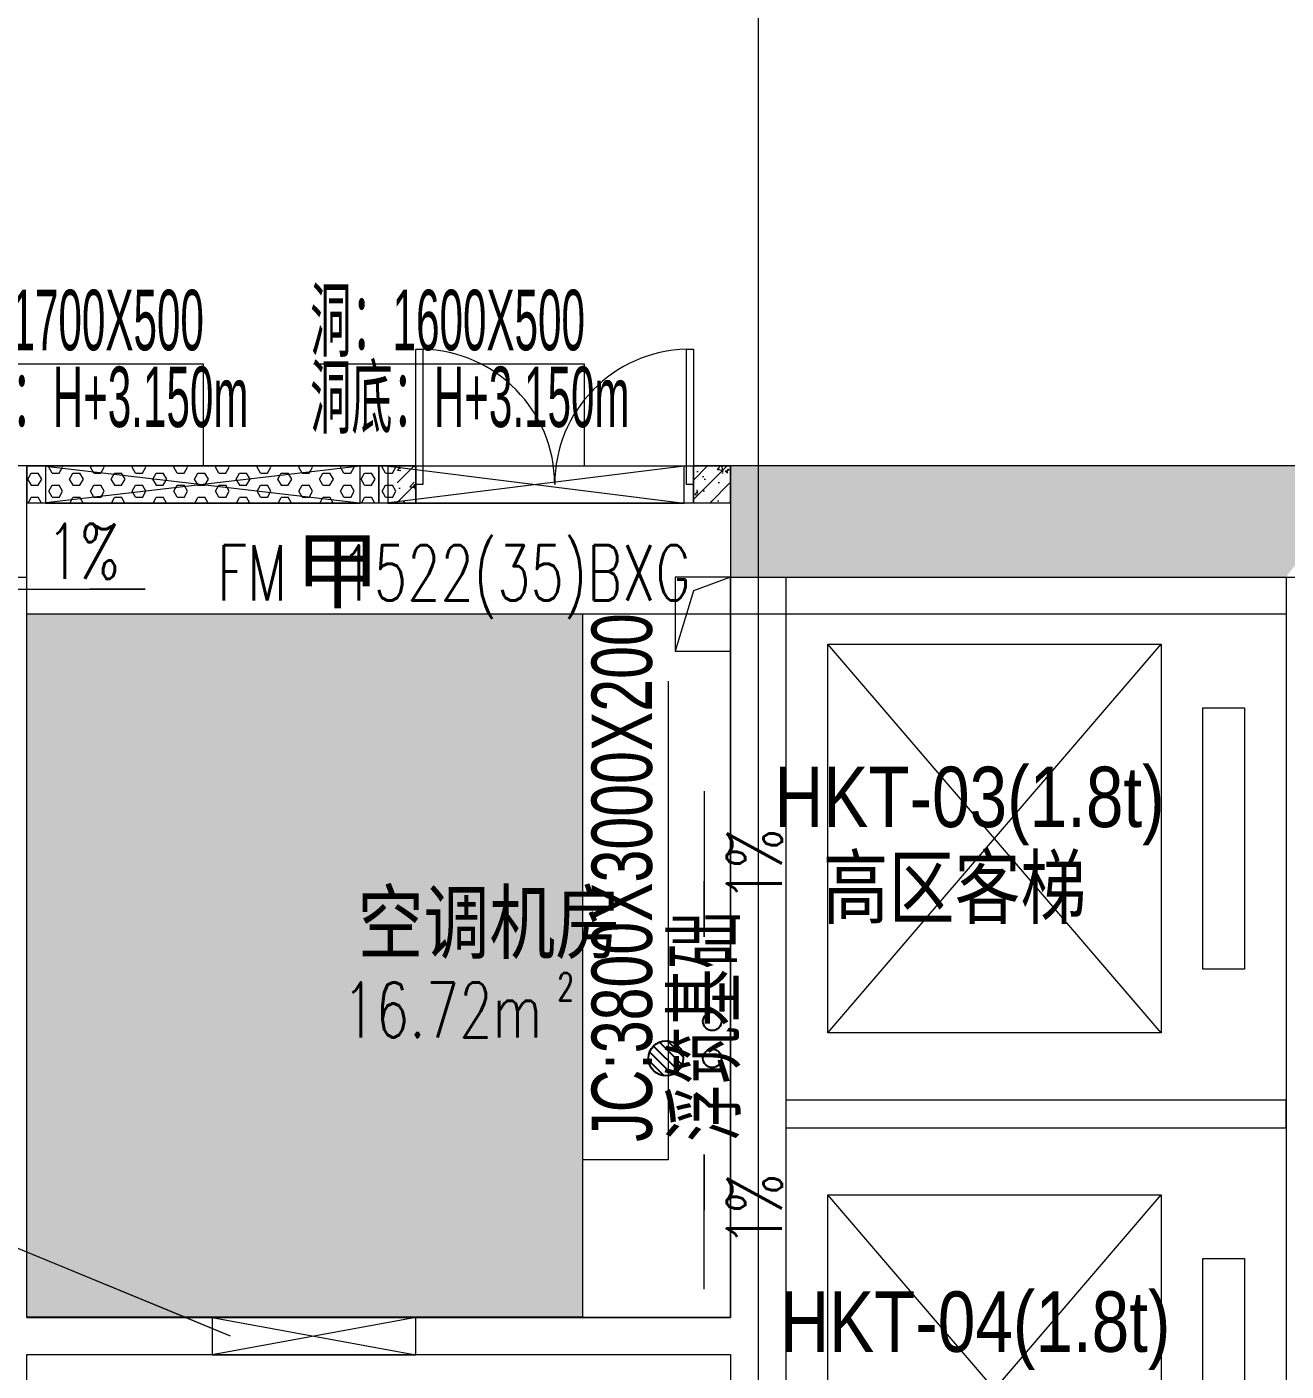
# Model space of a CAD drawing. Header units: millimetres. Extents: x 8533 to 398112, y -117646 to 105276.
# Drawn here: x 103723 to 110523, y 59453 to 66714 of the extents above; entities that cross this region are included whole.
import ezdxf

# ---------------------------------------------------------------- set-up
doc = ezdxf.new("R2010")
doc.units = ezdxf.units.MM
doc.linetypes.add('IMPORT-A-D0TE-BF$0$DOTE', pattern=[0])
for name, color, linetype, lineweight in [('A-D0TE-BF$0$A-Axis-GRID', 1, 'IMPORT-A-D0TE-BF$0$DOTE', 13), ('A-wall-10_12F$0$A-wall-ARCH', 7, 'Continuous', 13), ('A-wall-10_12F$0$A-wall-COL', 30, 'Continuous', 13), ('A-wall-10_12F$0$DIM_SYMB', 3, 'Continuous', 13), ('A-wall-10_12F$0$DOOR_FIRE', 4, 'Continuous', 13), ('A-wall-10_12F$0$DOOR_FIRE_TEXT', 7, 'Continuous', 13), ('A-wall-10_12F$0$EVTR', 2, 'Continuous', 13), ('A-wall-10_12F$0$PUB_HATCH', 8, 'Continuous', 13), ('A-wall-10_12F$0$PUB_TEXT', 7, 'Continuous', 13), ('A-wall-10_12F$0$SPACE', 7, 'Continuous', 13), ('A-wall-10_12F$0$Z-预制内隔墙条板-ZGJZKXYJY_CABR_-KJFZZX-ZZR', 251, 'Continuous', 13), ('A-wall-10_12F$0$预制外墙构造柱', 251, 'Continuous', 13), ('E-LD-10_18F$0$E-留洞提资', 1, 'Continuous', 13), ('H-TJ-10F$0$H-COM', 250, 'Continuous', 18), ('H-TJ-10F$0$H-SBJCBZ', 7, 'Continuous', 13), ('H-TJ-10F$0$H-TZ-JZLD', 211, 'Continuous', 13), ('H-TJ-10F$0$H-TZ-JZLDBZ', 4, 'Continuous', 13), ('H-TJ-10F$0$H-基础', 8, 'Continuous', 13), ('P-XHS-10F$0$PTA-JS给水立管3区', 90, 'Continuous', 25), ('P-XHS-10F$0$PTA-PS排水地漏', 10, 'Continuous', 25), ('P-XHS-10F$0$PTA-PS重力废水立管', 21, 'Continuous', 25), ('wall-10_12F$0$S-wall', 31, 'Continuous', 13), ('塔楼建筑图10F_dwg', 8, 'Continuous', 13)]:
    doc.layers.add(name, color=color, linetype=linetype, lineweight=lineweight)
doc.styles.add('Arial', font='arial.ttf', dxfattribs={"width": 0.7, "height": 326.200771})
doc.styles.add('Arial_2', font='arial.ttf', dxfattribs={"width": 0.5, "height": 326.200771})
doc.styles.add('Arial_5', font='arial.ttf', dxfattribs={"width": 0.8, "height": 326.200771})
doc.styles.add('Simplex', font='simplex_.ttf', dxfattribs={"width": 0.705882, "height": 297.5})
doc.styles.add('Simplex_3', font='simplex_.ttf', dxfattribs={"height": 337.588652})
doc.styles.add('Simplex_5', font='simplex_.ttf', dxfattribs={"width": 0.705882, "height": 148.75})

# ---------------------------------------------------------------- blocks, each defined once
blk = doc.blocks.new('塔楼建筑图10F_dwg_A-D0TE-BF-1959636-10F_ARC_46_000_')
at = {"layer": 'A-D0TE-BF$0$A-Axis-GRID', "linetype": 'Continuous'}
for p, q in [((20550, 800), (20550, 12239.4)), ((20550, 200), (20550, 800)), ((20550, -5600), (20550, 200)), ((19599.5, 0), (16599.5, 0)), ((23400, 0), (19599.5, 0))]:
    blk.add_line(p, q, dxfattribs=at)
blk = doc.blocks.new('塔楼建筑图10F_dwg__U134-1959653-10F_ARC_46_000_')
at = {"layer": 'H-TJ-10F$0$H-TZ-JZLD'}
blk.add_line((0, 550), (200, -550), dxfattribs=at)
at = {"layer": 'H-TJ-10F$0$H-TZ-JZLD', "flags": 128}
blk.add_lwpolyline([(0, -550), (200, -550), (200, 550), (0, 550), (0, -550), (200, 550)], dxfattribs=at)
blk = doc.blocks.new('塔楼建筑图10F_dwg__U135-1959654-10F_ARC_46_000_')
at = {"layer": 'H-TJ-10F$0$H-TZ-JZLD'}
for p, q in [((0, 850), (199.6, -846.5)), ((199.6, 846.5), (200, 850)), ((200, -850), (200, 850)), ((0, -850), (199.6, -850)), ((199.6, -846.5), (200, -850))]:
    blk.add_line(p, q, dxfattribs=at)
at = {"layer": 'H-TJ-10F$0$H-TZ-JZLD', "flags": 128}
blk.add_lwpolyline([(199.6, 850), (0, 850), (0, -850), (199.6, 846.5)], dxfattribs=at)
blk = doc.blocks.new('塔楼建筑图10F_dwg__U136-1959655-10F_ARC_46_000_')
at = {"layer": 'H-TJ-10F$0$H-TZ-JZLD'}
for p, q in [((0, 800), (181.2, -649.4)), ((18.8, -649.4), (200, 800)), ((0, -649.4), (0, -749.6)), ((6.3, -749.6), (18.8, -649.4)), ((181.2, -649.4), (193.7, -749.6)), ((0, -800), (6.3, -749.6)), ((0, -749.6), (0, -800)), ((193.7, -749.6), (199.6, -796.7)), ((199.6, -796.7), (200, -800)), ((0, -800), (199.6, -800))]:
    blk.add_line(p, q, dxfattribs=at)
at = {"layer": 'H-TJ-10F$0$H-TZ-JZLD', "flags": 128}
blk.add_lwpolyline([(200, -800), (200, 800), (0, 800), (0, -649.4)], dxfattribs=at)
blk = doc.blocks.new('塔楼建筑图10F_dwg_H-TJ-10F-1959667-10F_ARC_46_000_')
at = {"layer": 'H-TJ-10F$0$H-基础'}
h = blk.add_hatch(dxfattribs=at)
h.set_pattern_fill('FP_45', color=256, style=0, pattern_type=2)
h.set_pattern_definition([(335.404, (0, 0), (33.026, -179.8738), [19.05, -209.55]), (280.404, (0, 0), (174.8319, 84.7265), [15.24, -167.641]), (25.856, (2.75, -14.99), (207.859, -95.1451), [16.19, -178.09]), (331.589, (48.98, 13.5), (31.4767, -272.508), [28.575, -314.325]), (22.04, (51.6, -9.21), (301.5994, -163.1514), [24.285, -267.136]), (276.588, (48.98, 13.5), (301.597, -163.1544), [22.86, -251.46]), (306.404, (43.48, -14.37), (-58.3194, -173.3325), [19.05, -209.55]), (251.404, (43.48, -14.37), (193.9873, -10.6576), [15.24, -167.64]), (356.856, (38.62, -28.81), (135.6703, -183.9879), [16.19, -178.09]), (322.904, (0, 0), (82.33792, 19.48243), [0, -165.608, 0, -170.18, -168.275]), (322.904, (0, 0), (82.33792, 19.48243), [-335.788, 0, -168.275]), (292.904, (0, 0), (114.33075, -37.80872), [0, -97.028, 0, -161.798, -64.135]), (292.904, (0, 0), (114.33075, -37.80872), [-258.826, 0, -64.135]), (252.904, (-15.046, 54.61), (30.4929, -132.24139), [0, -63.5, 0, -198.12, -262.89]), (252.904, (-15.046, 54.61), (30.4929, -132.24139), [-261.62, 0, -262.89]), (242.904, (-21.79, 79.1), (63.85985, -136.0537), [0, -82.55, 0, -131.572, -186.69]), (242.904, (-21.79, 79.1), (63.85985, -136.0537), [-214.122, 0, -186.69])])
h.paths.add_polyline_path([(16599.5, -3798.6), (19599.5, -3798.6), (19599.5, 1.4), (16599.5, 1.4)], flags=0)
at = {"layer": 'H-TJ-10F$0$H-COM', "color": 55, "flags": 128}
blk.add_lwpolyline([(19599.5, -533.7), (19599.5, -3798.6), (16599.5, -3798.6), (16599.5, 1.4), (19599.5, 1.4)], close=True, dxfattribs=at)
at = {"layer": 'H-TJ-10F$0$H-SBJCBZ', "color": 8, "flags": 128}
blk.add_lwpolyline([(20063.9, -362.1), (20063.9, -2948.3), (19599.5, -2948.3)], dxfattribs=at)
at = {"layer": 'H-TJ-10F$0$H-TZ-JZLDBZ'}
for p, q in [((17452.7, -3798.6), (16599.5, -3447.1)), ((17699.9, -3900.4), (17452.7, -3798.6))]:
    blk.add_line(p, q, dxfattribs=at)
at = {"layer": 'H-TJ-10F$0$H-TZ-JZLDBZ', "flags": 128}
for points in [[(17553.9, 800), (17553.9, 1349.6), (16090.3, 1349.6)], [(19611.7, 799.6), (19611.7, 1349.6), (18148.2, 1349.6)]]:
    blk.add_lwpolyline(points, dxfattribs=at)
at = {"rotation": 269.9999999999999}
for name, p in [('塔楼建筑图10F_dwg__U135-1959654-10F_ARC_46_000_', (17549.6, 799.6)), ('塔楼建筑图10F_dwg__U136-1959655-10F_ARC_46_000_', (19349.6, 799.6)), ('塔楼建筑图10F_dwg__U134-1959653-10F_ARC_46_000_', (18149.9, -3800.4))]:
    blk.add_blockref(name, p, dxfattribs=at)
at = {"layer": 'H-TJ-10F$0$H-SBJCBZ', "color": 8, "attachment_point": 1, "rotation": 90, "line_spacing_factor": 0.941778, "style": 'Arial'}
for s, insert, char_height, width in [('JC:3800X3000X200', (19649.5, -2850.5), 326.201, 3381.286), ('浮筑基础', (20093.2, -2850.5), 326.2, 1690.643)]:
    blk.add_mtext(s, dxfattribs=dict(at, insert=insert, char_height=char_height, width=width))
at = {"layer": 'H-TJ-10F$0$H-TZ-JZLDBZ', "attachment_point": 1, "line_spacing_factor": 0.941778, "style": 'Arial_2'}
for s, insert, char_height, width in [('洞：1700X500', (16072, 1751.4), 326.2, 1838.574), ('洞：1600X500', (18129.9, 1751.4), 326.2, 1838.574), ('洞底：H+3.150m', (16072, 1336.4), 326.201, 2145.003), ('洞底：H+3.150m', (18129.9, 1336.4), 326.201, 2145.003)]:
    blk.add_mtext(s, dxfattribs=dict(at, insert=insert, char_height=char_height, width=width))
blk = doc.blocks.new('塔楼建筑图10F_dwg__U136-V110-10F_ARC_46_000_')
at = {"layer": 'H-TJ-10F$0$H-TZ-JZLD'}
for p, q in [((0, 800), (181.2, -649.4)), ((18.8, -649.4), (200, 800)), ((0, -649.4), (0, -749.6)), ((6.3, -749.6), (18.8, -649.4)), ((181.2, -649.4), (193.7, -749.6)), ((0, -749.6), (0, -800)), ((0, -800), (6.3, -749.6)), ((193.7, -749.6), (199.6, -796.7)), ((199.6, -796.7), (200, -800)), ((0, -800), (199.6, -800))]:
    blk.add_line(p, q, dxfattribs=at)
at = {"layer": 'H-TJ-10F$0$H-TZ-JZLD', "flags": 128}
blk.add_lwpolyline([(200, -800), (200, 800), (0, 800), (0, -649.4)], dxfattribs=at)
blk = doc.blocks.new('塔楼建筑图10F_dwg_H-TJ-10F-V111-10F_ARC_46_000_')
at = {"layer": 'H-TJ-10F$0$H-COM', "color": 55, "flags": 128}
blk.add_lwpolyline([(19599.5, -533.7), (19599.5, -3798.6), (16599.5, -3798.6), (16599.5, 1.4), (19599.5, 1.4)], close=True, dxfattribs=at)
at = {"layer": 'H-TJ-10F$0$H-SBJCBZ', "color": 8, "flags": 128}
blk.add_lwpolyline([(20063.9, -362.1), (20063.9, -2948.3), (19599.5, -2948.3)], dxfattribs=at)
at = {"layer": 'H-TJ-10F$0$H-TZ-JZLDBZ', "flags": 128}
for points in [[(17553.9, 800), (17553.9, 1349.6), (16090.3, 1349.6)], [(19611.7, 799.6), (19611.7, 1349.6), (18148.2, 1349.6)], [(17699.9, -3900.4), (16122, -3250.4), (14748.5, -3250.4)]]:
    blk.add_lwpolyline(points, dxfattribs=at)
at = {"rotation": 269.9999999999999}
for name, p in [('塔楼建筑图10F_dwg__U135-1959654-10F_ARC_46_000_', (17549.6, 799.6)), ('塔楼建筑图10F_dwg__U136-V110-10F_ARC_46_000_', (19349.6, 799.6)), ('塔楼建筑图10F_dwg__U134-1959653-10F_ARC_46_000_', (18149.9, -3800.4))]:
    blk.add_blockref(name, p, dxfattribs=at)
at = {"layer": 'H-TJ-10F$0$H-SBJCBZ', "color": 8, "attachment_point": 1, "rotation": 90, "line_spacing_factor": 0.941778, "style": 'Arial'}
for s, insert, char_height, width in [('JC:3800X3000X200', (19649.5, -2850.5), 326.201, 3381.286), ('浮筑基础', (20093.2, -2850.5), 326.2, 1690.643)]:
    blk.add_mtext(s, dxfattribs=dict(at, insert=insert, char_height=char_height, width=width))
at = {"layer": 'H-TJ-10F$0$H-TZ-JZLDBZ', "attachment_point": 1, "line_spacing_factor": 0.941778, "style": 'Arial_2'}
for s, insert, char_height, width in [('洞：1700X500', (16072, 1751.4), 326.2, 1838.574), ('洞：1600X500', (18129.9, 1751.4), 326.2, 1838.574), ('洞底：H+3.150m', (16072, 1336.4), 326.201, 2145.003), ('洞底：H+3.150m', (18129.9, 1336.4), 326.201, 2145.003)]:
    blk.add_mtext(s, dxfattribs=dict(at, insert=insert, char_height=char_height, width=width))
blk = doc.blocks.new('塔楼建筑图10F_dwg_wall-10_12F-1959668-10F_ARC_46_000_')
at = {"layer": 'wall-10_12F$0$S-wall'}
for p, q in [((16600, 600), (16600, 800)), ((20400, 800), (20400, 600)), ((23700, 800), (20400, 800))]:
    blk.add_line(p, q, dxfattribs=at)
at = {"layer": 'wall-10_12F$0$S-wall', "flags": 128}
for points in [[(16599.9, 800), (13300, 800), (13300, 200), (16600, 200), (16600, 600)], [(20400, 600), (20400, 200), (23700, 200), (23700, 800)]]:
    blk.add_lwpolyline(points, dxfattribs=at)
blk = doc.blocks.new('塔楼建筑图10F_dwg_E-LD-10_18F-1959672-10F_ARC_46_000_')
at = {"layer": 'E-LD-10_18F$0$E-留洞提资', "flags": 128}
blk.add_lwpolyline([(20400, 200), (20200, 125.5), (20100, -200), (20400, -200), (20400, 200), (20100, 200), (20100, -200)], dxfattribs=at)
blk = doc.blocks.new('塔楼建筑图10F_dwg_P-XHS-10F$0$$TwtSys$00000141-1959687-10F_ARC_46_000_')
at = {"layer": 'P-XHS-10F$0$PTA-PS排水地漏', "flags": 128}
for points in [[(-10.1, 91.8), (-94.2, 7.7)], [(35.1, 87.2), (-87.2, -35.1)], [(66.5, 66.5), (-66.5, -66.5)], [(87.6, 32.9), (-32.4, -87.1)], [(92.3, -11.4), (11.4, -92.3)]]:
    blk.add_lwpolyline(points, close=True, dxfattribs=at)
at = {"layer": 'P-XHS-10F$0$PTA-PS排水地漏'}
blk.add_circle((0, 0), 94, dxfattribs=at)
blk.add_circle((0, 0), 94, dxfattribs=at)
blk = doc.blocks.new('塔楼建筑图10F_dwg_P-XHS-10F-1959691-10F_ARC_46_000_')
at = {"layer": 'P-XHS-10F$0$PTA-JS给水立管3区'}
blk.add_circle((20300.9, -2199.6), 50, dxfattribs=at)
at = {"layer": 'P-XHS-10F$0$PTA-PS重力废水立管'}
blk.add_circle((20300.9, -2399.6), 50, dxfattribs=at)
at = {"rotation": 270}
blk.add_blockref('塔楼建筑图10F_dwg_P-XHS-10F$0$$TwtSys$00000141-1959687-10F_ARC_46_000_', (20050.9, -2399.6), dxfattribs=at)
blk = doc.blocks.new('塔楼建筑图10F_dwg_A-wall-10_12F$0$内隔10-12-1959851-10F_ARC_46_000_')
at = {"layer": 'A-wall-10_12F$0$Z-预制内隔墙条板-ZGJZKXYJY_CABR_-KJFZZX-ZZR'}
h = blk.add_hatch(dxfattribs=at)
h.set_pattern_fill('FP_82', color=256, style=0, pattern_type=2)
h.set_pattern_definition([(0, (69659.416, 0), (0, 64.952), [37.5, -75]), (120, (69659.416, 0), (-56.250082, -32.476), [37.5, -75]), (60, (69696.916, 0), (-56.250082, 32.476), [37.5, -75])])
h.paths.add_polyline_path([(1261467.5, 611415.5), (1261467.5, 611615.5), (1259467.5, 611615.5), (1259467.5, 611415.5), (1261367.5, 611415.5)], flags=0)
at = {"layer": 'A-wall-10_12F$0$预制外墙构造柱'}
h = blk.add_hatch(dxfattribs=at)
h.set_pattern_fill('FP_91', color=256, style=0, pattern_type=2)
h.set_pattern_definition([(45, (1243817.644, 610815.54), (-53.033, 53.033), []), (50, (1243817.64, 610815.54), (215.1785, -18.8254), [22.5, -247.5]), (355, (1243817.64, 610815.54), (-41.625, 225.6576), [18, -198]), (100.451, (1243835.58, 610813.97), (173.5542, 206.831), [19.122, -210.343]), (46.184, (1243817.64, 610875.54), (320.172, -49.6565), [33.75, -371.25]), (96.636, (1243844.32, 610871.4), (280.3973, 292.237), [28.683, -315.514]), (351.184, (1243817.64, 610875.54), (280.399, 292.235), [27, -297]), (21, (1243847.64, 610860.54), (179.0726, -120.7856), [22.5, -247.5]), (326, (1243847.64, 610860.54), (72.995, 217.5448), [18, -198]), (71.451, (1243862.57, 610850.47), (252.0676, 96.7578), [19.122, -210.343]), (37.5, (1243817.644, 610815.54), (3.64796, 99.86816), [0, -195.6, 0, -201, -198.75]), (37.5, (1243817.644, 610815.54), (3.64796, 99.86816), [-396.6, 0, -198.75]), (7.5, (1243817.64, 610815.54), (78.92086, 118.3235), [0, -114.6, 0, -191.1, -75.75]), (7.5, (1243817.64, 610815.54), (78.92086, 118.3235), [-305.7, 0, -75.75]), (327.5, (1243750.74, 610815.54), (160.14673, -6.76646), [0, -75, 0, -234, -310.5]), (327.5, (1243750.74, 610815.54), (160.14673, -6.76646), [-309, 0, -310.5]), (317.5, (1243720.74, 610815.54), (174.9559, 30.0315), [0, -97.5, 0, -155.4, -220.5]), (317.5, (1243720.74, 610815.54), (174.9559, 30.0315), [-252.9, 0, -220.5])])
h.paths.add_polyline_path([(1261467.5, 611415.5), (1261567.6, 611415.5), (1261567.6, 611615.5), (1261467.5, 611615.5)], flags=0)
h = blk.add_hatch(dxfattribs=at)
h.set_pattern_fill('FP_92', color=256, style=0, pattern_type=2)
h.set_pattern_definition([(45, (1243917.644, 610815.54), (-53.033, 53.033), []), (50, (1243917.64, 610815.54), (215.1785, -18.8254), [22.5, -247.5]), (355, (1243917.64, 610815.54), (-41.625, 225.6576), [18, -198]), (100.451, (1243935.58, 610813.97), (173.5542, 206.831), [19.122, -210.343]), (46.184, (1243917.64, 610875.54), (320.172, -49.6565), [33.75, -371.25]), (96.636, (1243944.32, 610871.4), (280.3973, 292.237), [28.683, -315.514]), (351.184, (1243917.64, 610875.54), (280.399, 292.235), [27, -297]), (21, (1243947.64, 610860.54), (179.0726, -120.7856), [22.5, -247.5]), (326, (1243947.64, 610860.54), (72.9949, 217.5448), [18, -198]), (71.451, (1243962.57, 610850.47), (252.0676, 96.7578), [19.122, -210.343]), (37.5, (1243917.644, 610815.54), (3.64796, 99.86816), [0, -195.6, 0, -201, -198.75]), (37.5, (1243917.644, 610815.54), (3.64796, 99.86816), [-396.6, 0, -198.75]), (7.5, (1243917.64, 610815.54), (78.92086, 118.3235), [0, -114.6, 0, -191.1, -75.75]), (7.5, (1243917.64, 610815.54), (78.92086, 118.3235), [-305.7, 0, -75.75]), (327.5, (1243850.74, 610815.54), (160.14673, -6.76646), [0, -75, 0, -234, -310.5]), (327.5, (1243850.74, 610815.54), (160.14673, -6.76646), [-309, 0, -310.5]), (317.5, (1243820.74, 610815.54), (174.9559, 30.0315), [0, -97.5, 0, -155.4, -220.5]), (317.5, (1243820.74, 610815.54), (174.9559, 30.0315), [-252.9, 0, -220.5])])
h.paths.add_polyline_path([(1263067.6, 611415.5), (1263267.5, 611415.5), (1263267.5, 611615.5), (1263067.6, 611615.5)], flags=0)
at = {"layer": 'A-wall-10_12F$0$Z-预制内隔墙条板-ZGJZKXYJY_CABR_-KJFZZX-ZZR', "flags": 128}
for points in [[(1259467.4, 611615.5), (1261367.5, 611615.5), (1261367.5, 611415.5), (1259467.4, 611415.5)], [(1261367.5, 611615.5), (1261567.6, 611615.5), (1261567.6, 611415.5), (1261367.5, 611415.5)], [(1263067.6, 611615.5), (1263267.5, 611615.5), (1263267.5, 611415.5), (1263067.6, 611415.5)]]:
    blk.add_lwpolyline(points, close=True, dxfattribs=at)
blk = doc.blocks.new('塔楼建筑图10F_dwg_A-wall-10_12F$0$$DorLib2D$00000002-1959870-10F_ARC_46_000_')
at = {"layer": 'A-wall-10_12F$0$DOOR_FIRE', "flags": 128}
for points in [[(26001.9, 37268.7), (26039.4, 37268.7), (26039.4, 36537.5), (26001.9, 36537.5)], [(27501.9, 37268.7), (27501.9, 36537.5), (27464.4, 36537.5), (27464.4, 37268.7)]]:
    blk.add_lwpolyline(points, close=True, dxfattribs=at)
at = {"layer": 'A-wall-10_12F$0$DOOR_FIRE'}
for centre, start, end in [((26020.6, 36537.5), 0, 88.53072), ((27483.1, 36537.5), 91.46928, 180)]:
    blk.add_arc(centre, 731.2, start, end, dxfattribs=at)
blk = doc.blocks.new('塔楼建筑图10F_dwg-1947859-10F_ARC_46_000_')
at = {"layer": 'A-wall-10_12F$0$PUB_HATCH'}
blk.add_hatch(color=256, dxfattribs=at).paths.add_polyline_path([(27701.7, 36037.5), (30701.7, 36037.5), (30851.7, 36237.5), (30851.7, 36637.5), (27701.7, 36637.5), (27701.7, 36237.5)], flags=0)
at = {"lineweight": 13}
for p, q in [((23901.7, 36437.5), (25801.7, 36437.5)), ((23901.7, 36037.5), (23901.7, 36437.5)), ((25801.7, 36437.5), (25901.7, 36437.5)), ((25901.7, 36437.5), (26001.9, 36437.5)), ((26001.9, 36437.5), (27501.9, 36437.5)), ((23901.7, 35838.9), (23901.7, 36037.5)), ((23901.7, 32038.9), (23901.7, 35838.9))]:
    blk.add_line(p, q, dxfattribs=at)
at = {"lineweight": 13, "flags": 128}
for points in [[(27501.9, 36437.5), (27701.7, 36437.5), (27701.7, 36037.5)], [(27701.7, 36037.5), (27701.7, 32037.5), (23901.7, 32037.5), (23901.7, 32038.9)]]:
    blk.add_lwpolyline(points, dxfattribs=at)
at = {"layer": 'A-wall-10_12F$0$A-wall-ARCH'}
for p, q in [((23901.7, 36637.5), (23901.7, 36437.5)), ((25801.7, 36637.5), (23901.7, 36637.5)), ((25901.7, 36637.5), (25801.7, 36637.5)), ((27701.7, 36437.5), (27701.7, 36637.5)), ((23901.7, 36437.5), (25801.7, 36437.5)), ((25801.7, 36437.5), (25901.7, 36437.5))]:
    blk.add_line(p, q, dxfattribs=at)
at = {"layer": 'A-wall-10_12F$0$A-wall-ARCH', "flags": 128}
for points in [[(25901.7, 36437.5), (26001.9, 36437.5), (26001.9, 36637.5), (25901.7, 36637.5)], [(27701.7, 36637.5), (27501.9, 36637.5), (27501.9, 36437.5), (27701.7, 36437.5)], [(23901.7, 32038.9), (23901.7, 32037.5), (27701.7, 32037.5), (27701.7, 33137.5), (27701.7, 36037.5)], [(28001.7, 31937.5), (28001.7, 33137.5), (28001.7, 36037.5)], [(28001.7, 30237.5), (28001.7, 31087.5), (28001.7, 31937.5)]]:
    blk.add_lwpolyline(points, dxfattribs=at)
blk.add_lwpolyline([(27701.7, 31837.5), (27701.7, 31187.5), (23901.7, 31187.5), (23901.7, 31837.5)], close=True, dxfattribs=at)
at = {"layer": 'A-wall-10_12F$0$A-wall-COL'}
for p, q in [((27701.7, 36637.5), (27701.7, 36437.5)), ((27701.7, 36437.5), (27701.7, 36037.5)), ((27701.7, 36037.5), (30701.7, 36037.5))]:
    blk.add_line(p, q, dxfattribs=at)
at = {"layer": 'A-wall-10_12F$0$A-wall-COL', "flags": 128}
for points in [[(31001.7, 36037.5), (31001.7, 36637.5), (30851.7, 36637.5), (27701.7, 36637.5)], [(30701.7, 36037.5), (30701.7, 30237.5), (27701.7, 30237.5)]]:
    blk.add_lwpolyline(points, dxfattribs=at)
at = {"layer": 'A-wall-10_12F$0$DIM_SYMB', "flags": 128}
for points in [[(23813.7, 35971.8), (24541.3, 35971.8), (24241.3, 35971.8)], [(27558.5, 34880.2), (27558.5, 34094.1), (27558.5, 34394.1)], [(27558.5, 32190.3), (27558.5, 32918), (27558.5, 32618)]]:
    blk.add_lwpolyline(points, dxfattribs=at)
at = {"layer": 'A-wall-10_12F$0$DOOR_FIRE'}
for p, q in [((26001.9, 36637.5), (27501.9, 36637.5)), ((26001.9, 36437.5), (27501.9, 36437.5))]:
    blk.add_line(p, q, dxfattribs=at)
at = {"layer": 'A-wall-10_12F$0$EVTR'}
for p, q in [((28001.7, 30237.5), (28001.7, 36037.5)), ((28226.7, 33575), (30026.7, 35675)), ((28226.7, 30600), (30026.7, 32700))]:
    blk.add_line(p, q, dxfattribs=at)
at = {"layer": 'A-wall-10_12F$0$EVTR', "color": 4}
for p, q in [((30701.7, 33212.5), (28001.7, 33212.5)), ((30701.7, 33062.5), (30701.7, 33212.5)), ((28001.7, 33062.5), (30701.7, 33062.5))]:
    blk.add_line(p, q, dxfattribs=at)
at = {"layer": 'A-wall-10_12F$0$EVTR', "flags": 128}
for points in [[(28001.7, 36037.5), (30701.7, 36037.5), (30701.7, 30237.5), (28001.7, 30237.5)], [(30026.7, 33575), (28226.7, 33575), (28226.7, 35675), (30026.7, 35675), (30026.7, 33575), (28226.7, 35675)], [(30026.7, 30600), (28226.7, 30600), (28226.7, 32700), (30026.7, 32700), (30026.7, 30600), (28226.7, 32700)]]:
    blk.add_lwpolyline(points, dxfattribs=at)
for points in [[(30476.7, 33918.7), (30251.7, 33918.7), (30251.7, 35331.2), (30476.7, 35331.2)], [(30476.7, 30943.7), (30251.7, 30943.7), (30251.7, 32356.2), (30476.7, 32356.2)]]:
    blk.add_lwpolyline(points, close=True, dxfattribs=at)
for name, p in [('塔楼建筑图10F_dwg_A-D0TE-BF-1959636-10F_ARC_46_000_', (7301.7, 35837.5)), ('塔楼建筑图10F_dwg_P-XHS-10F-1959691-10F_ARC_46_000_', (7301.7, 35837.5)), ('塔楼建筑图10F_dwg_H-TJ-10F-1959667-10F_ARC_46_000_', (7301.7, 35837.5)), ('塔楼建筑图10F_dwg_H-TJ-10F-V111-10F_ARC_46_000_', (7301.7, 35837.5)), ('塔楼建筑图10F_dwg_A-wall-10_12F$0$$DorLib2D$00000002-1959870-10F_ARC_46_000_', (0, 0)), ('塔楼建筑图10F_dwg_A-wall-10_12F$0$内隔10-12-1959851-10F_ARC_46_000_', (-1235565.8, -574978.1)), ('塔楼建筑图10F_dwg_wall-10_12F-1959668-10F_ARC_46_000_', (7301.7, 35837.5)), ('塔楼建筑图10F_dwg_E-LD-10_18F-1959672-10F_ARC_46_000_', (7301.7, 35837.5))]:
    blk.add_blockref(name, p)
at = {"layer": 'A-wall-10_12F$0$DIM_SYMB', "color": 7, "insert": (24007.5, 36325.1), "char_height": 297.5, "width": 437.435, "attachment_point": 1, "line_spacing_factor": 1.125731, "style": 'Simplex'}
blk.add_mtext('1%', dxfattribs=at)
at = {"layer": 'A-wall-10_12F$0$DIM_SYMB', "color": 7, "char_height": 297.5, "width": 437.435, "attachment_point": 1, "rotation": 90, "line_spacing_factor": 1.125731, "style": 'Simplex'}
for insert in [(27681.5, 34282.4), (27681.5, 32418.9)]:
    blk.add_mtext('1%', dxfattribs=dict(at, insert=insert))
at = {"layer": 'A-wall-10_12F$0$DOOR_FIRE_TEXT', "attachment_point": 1, "line_spacing_factor": 1.125731}
for s, insert, char_height, width, style in [('\\fSimplex|b0|i0|c134|p2|;甲', (25348.7, 36242.4), 337.589, 545.242, 'Simplex_3'), ('1522(35)BXG', (25594.5, 36208.9), 297.5, 2409.477, 'Simplex'), ('FM', (24928.7, 36208.9), 297.5, 484.047, 'Simplex')]:
    blk.add_mtext(s, dxfattribs=dict(at, insert=insert, char_height=char_height, width=width, style=style))
at = {"layer": 'A-wall-10_12F$0$PUB_TEXT', "attachment_point": 1, "line_spacing_factor": 0.941778, "style": 'Arial_5'}
for s, insert, char_height, width in [('HKT-03(1.8t)', (27939.3, 35013.1), 326.201, 2916.359), ('高区客梯', (28199.3, 34525.2), 326.2, 1944.239), ('空调机房', (25687.3, 34335.7), 326.2, 1944.239), ('HKT-04(1.8t)', (27970.4, 32178.7), 326.201, 2916.359)]:
    blk.add_mtext(s, dxfattribs=dict(at, insert=insert, char_height=char_height, width=width))
at = {"layer": 'A-wall-10_12F$0$SPACE', "attachment_point": 1, "line_spacing_factor": 1.125731}
for s, insert, char_height, width, style in [('16.72m', (25605.7, 33848.2), 297.5, 1330.232, 'Simplex'), ('\\fSimplex|b0|i0|c134|p2|;\\W.70588;2', (26765.7, 33899), 148.75, 114.743, 'Simplex_5')]:
    blk.add_mtext(s, dxfattribs=dict(at, insert=insert, char_height=char_height, width=width, style=style))

msp = doc.modelspace()

# ---------------------------------------------------------------- block references
at = {"layer": '塔楼建筑图10F_dwg', "color": 7}
msp.add_blockref('塔楼建筑图10F_dwg-1947859-10F_ARC_46_000_', (79821.3, 27704.5), dxfattribs=at)

doc.saveas('drawing.dxf')
